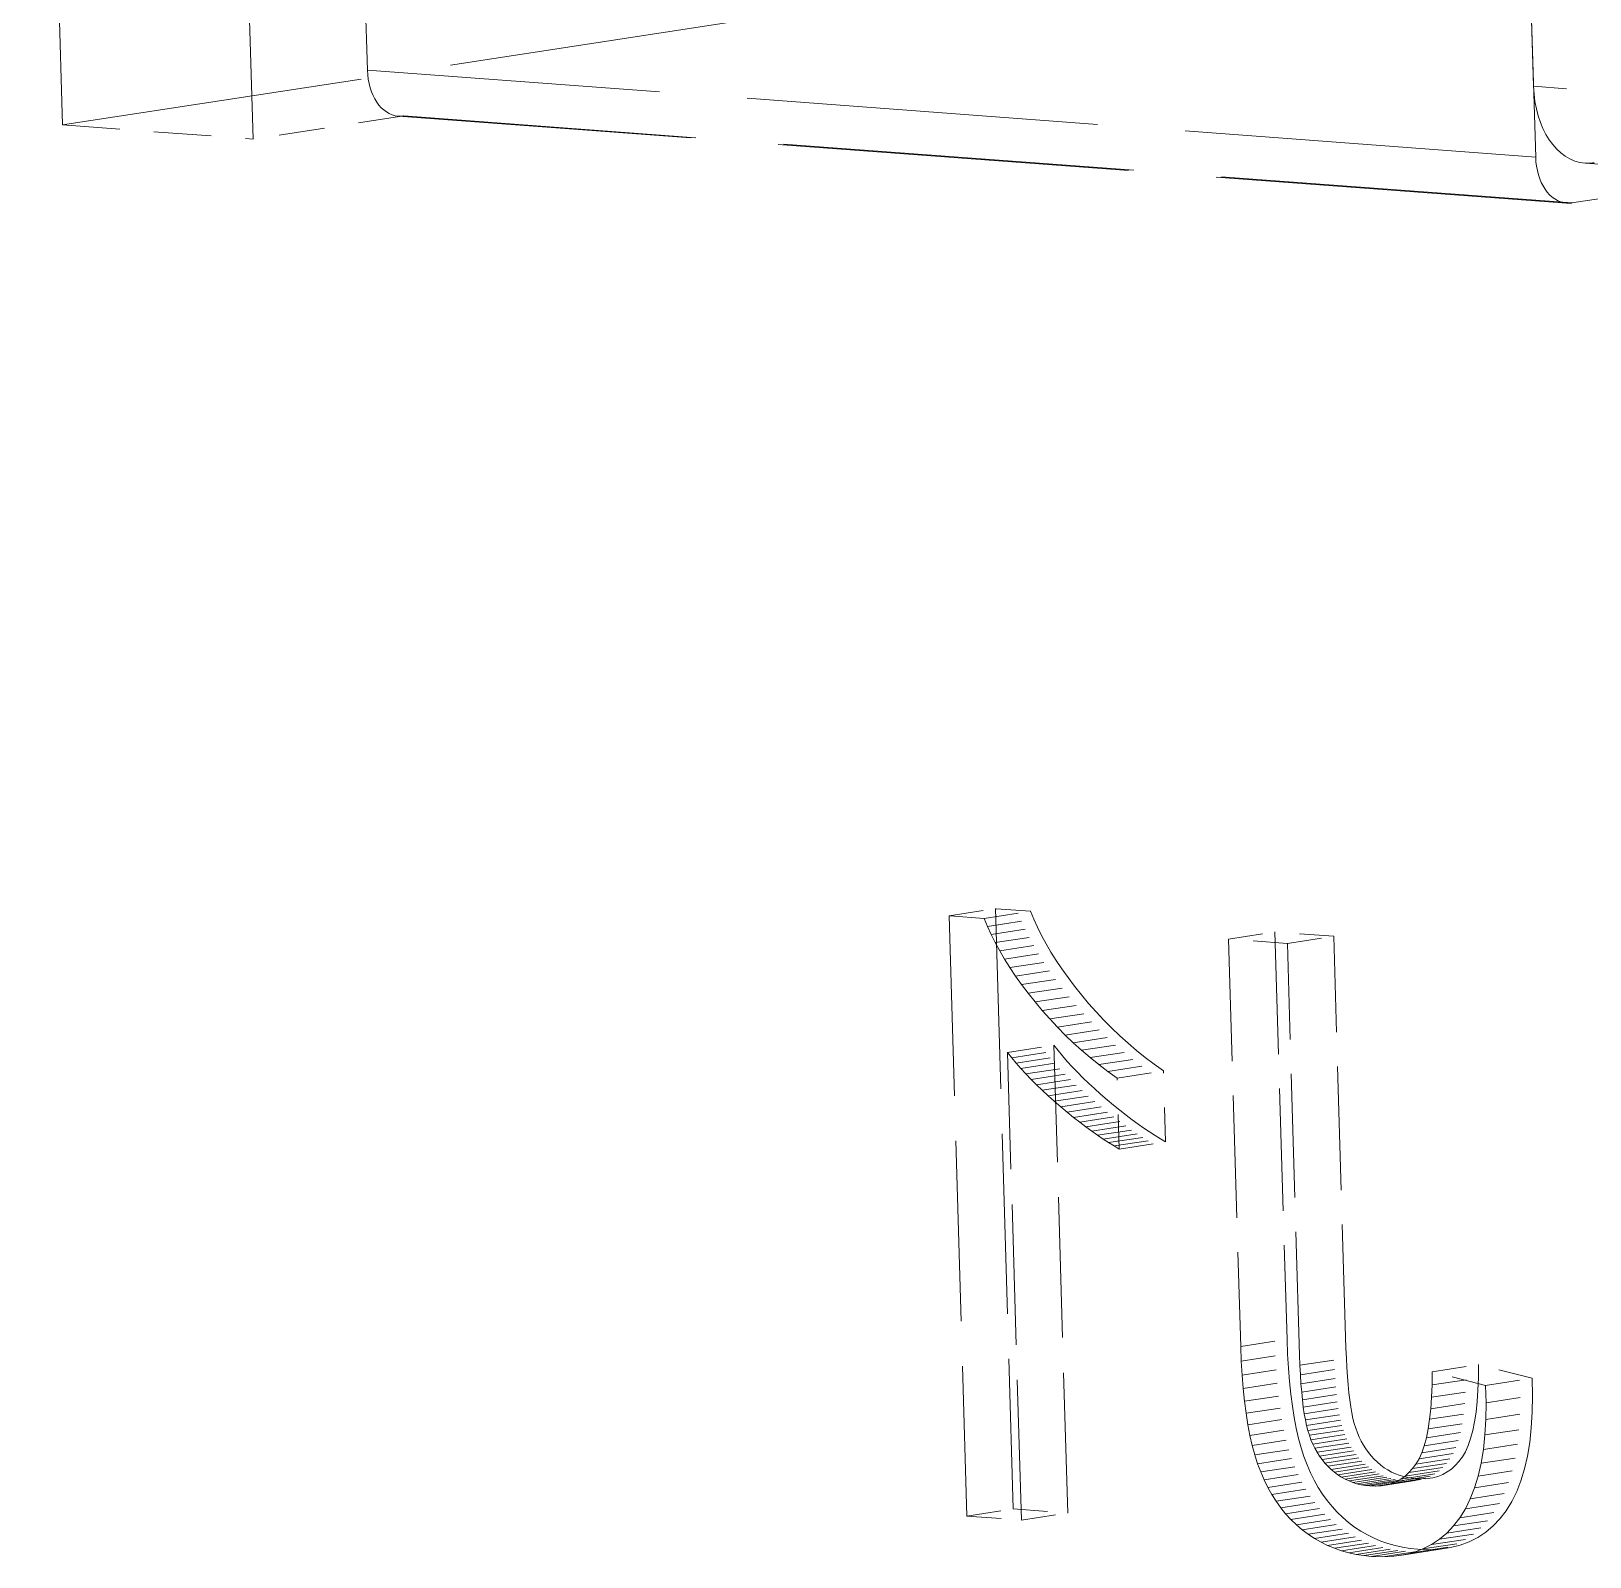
# Model space of a CAD drawing. Extents: x 23 to 417, y 3 to 294.
# Drawn here: x 331.111 to 335.641, y 116.212 to 120.647 of the extents above; entities that cross this region are included whole.
import ezdxf

# ---------------------------------------------------------------- set-up
doc = ezdxf.new("R2010")
doc.units = 0
doc.linetypes.add('DASHED', pattern=[15, 12, -3])
doc.layers.get('0').update_dxf_attribs({"lineweight": 13})

# ---------------------------------------------------------------- blocks, each defined once
blk = doc.blocks.new('BLOCK3535')
at = {"color": 7, "linetype": 'DASHED', "lineweight": 13, "ltscale": 0.442126}
blk.add_line((-34.0858, -6.4211), (-33.5625, -24.0984), dxfattribs=at)
at = {"color": 7, "linetype": 'DASHED', "lineweight": 13, "ltscale": 0.422255}
blk.add_line((-34.0745, -6.8045), (-33.5746, -23.6873), dxfattribs=at)
at = {"color": 7, "linetype": 'DASHED', "lineweight": 13, "ltscale": 0.153949}
for p, q in [((-42.1263, -23.9117), (-42.3085, -17.7564)), ((-41.019, -23.9942), (-41.2012, -17.8389))]:
    blk.add_line(p, q, dxfattribs=at)
at = {"color": 7, "linetype": 'DASHED', "lineweight": 13, "ltscale": 0.146498}
blk.add_line((-40.3539, -23.5927), (-40.5273, -17.7353), dxfattribs=at)
at = {"color": 7, "linetype": 'DASHED', "lineweight": 13, "ltscale": 0.175577}
blk.add_line((-35.1846, -22.8453), (-42.1263, -23.9117), dxfattribs=at)
at = {"color": 7, "linetype": 'DASHED', "lineweight": 13, "ltscale": 0.153417}
blk.add_line((-33.3514, -24.3653), (-27.2859, -23.4335), dxfattribs=at)
at = {"color": 7, "linetype": 'DASHED', "lineweight": 13, "ltscale": 0.170255}
for p, q in [((-33.5625, -24.0984), (-40.3539, -23.5927)), ((-33.3825, -24.3665), (-40.1739, -23.8608)), ((-33.3514, -24.3653), (-40.1429, -23.8596))]:
    blk.add_line(p, q, dxfattribs=at)
at = {"color": 7, "linetype": 'DASHED', "lineweight": 13, "ltscale": 0.037012}
for p, q in [((-32.0982, -23.7973), (-33.5746, -23.6873)), ((-31.7984, -24.2441), (-33.2748, -24.1342))]:
    blk.add_line(p, q, dxfattribs=at)
at = {"color": 7, "linetype": 'DASHED', "lineweight": 13, "ltscale": 0.027759}
blk.add_line((-42.1263, -23.9117), (-41.019, -23.9942), dxfattribs=at)
at = {"color": 7, "linetype": 'DASHED', "lineweight": 13, "ltscale": 0.02216}
blk.add_line((-40.1429, -23.8596), (-41.019, -23.9942), dxfattribs=at)
at = {"color": 7, "linetype": 'DASHED', "lineweight": 13, "ltscale": 0.006819}
for p, q in [((-36.9729, -28.5093), (-36.7033, -28.4678)), ((-36.7685, -28.5245), (-36.4989, -28.4831)), ((-36.7494, -28.571), (-36.4798, -28.5296)), ((-36.728, -28.618), (-36.4584, -28.5765)), ((-36.7043, -28.6654), (-36.4347, -28.624)), ((-35.3476, -28.6445), (-35.078, -28.6031)), ((-35.0056, -28.6699), (-34.7361, -28.6285)), ((-36.6782, -28.7133), (-36.4086, -28.6719)), ((-36.6498, -28.7616), (-36.3802, -28.7202)), ((-36.619, -28.8104), (-36.3494, -28.769)), ((-36.586, -28.8597), (-36.3164, -28.8183)), ((-36.5506, -28.9094), (-36.281, -28.868)), ((-36.5128, -28.9596), (-36.2432, -28.9182)), ((-36.4727, -29.0102), (-36.2031, -28.9688)), ((-36.4308, -29.0604), (-36.1613, -29.019)), ((-36.3876, -29.1093), (-36.118, -29.0679)), ((-36.3431, -29.1568), (-36.0736, -29.1154)), ((-36.2974, -29.203), (-36.0278, -29.1616)), ((-36.6329, -29.3035), (-36.3633, -29.262)), ((-36.2503, -29.248), (-35.9807, -29.2065)), ((-36.2019, -29.2915), (-35.9323, -29.2501)), ((-36.6084, -29.3346), (-36.3388, -29.2932)), ((-36.5824, -29.3659), (-36.3129, -29.3245)), ((-36.5551, -29.3972), (-36.2855, -29.3558)), ((-36.1522, -29.3338), (-35.8826, -29.2924)), ((-36.1012, -29.3748), (-35.8317, -29.3333)), ((-36.5263, -29.4287), (-36.2567, -29.3873)), ((-36.4961, -29.4603), (-36.2265, -29.4189)), ((-36.0489, -29.4144), (-35.7794, -29.3729)), ((-35.9954, -29.4527), (-35.7258, -29.4112)), ((-36.4645, -29.492), (-36.1949, -29.4506)), ((-36.4314, -29.5238), (-36.1618, -29.4824)), ((-36.3969, -29.5557), (-36.1274, -29.5143)), ((-36.361, -29.5877), (-36.0914, -29.5463)), ((-36.3237, -29.6198), (-36.0541, -29.5784)), ((-36.286, -29.6512), (-36.0164, -29.6098)), ((-36.2492, -29.6811), (-35.9796, -29.6397)), ((-36.2131, -29.7095), (-35.9435, -29.6681)), ((-36.1779, -29.7363), (-35.9083, -29.6949)), ((-36.1434, -29.7616), (-35.8738, -29.7202)), ((-36.1098, -29.7854), (-35.8402, -29.744)), ((-36.0769, -29.8076), (-35.8073, -29.7662)), ((-36.0448, -29.8283), (-35.7753, -29.7869)), ((-36.0136, -29.8475), (-35.744, -29.8061)), ((-35.9832, -29.8652), (-35.7136, -29.8238)), ((-35.2774, -31.0131), (-35.0079, -30.9717)), ((-35.2741, -31.0984), (-35.0045, -31.057)), ((-35.2693, -31.18), (-34.9998, -31.1386)), ((-34.9327, -31.1228), (-34.6631, -31.0814)), ((-34.93, -31.1778), (-34.6604, -31.1363)), ((-34.1634, -31.1599), (-33.8939, -31.1185)), ((-35.2631, -31.2577), (-34.9936, -31.2163)), ((-34.9267, -31.2295), (-34.6571, -31.1881)), ((-34.9228, -31.2781), (-34.6532, -31.2367)), ((-34.1645, -31.2368), (-33.8949, -31.1954)), ((-33.8533, -31.2398), (-33.5838, -31.1984)), ((-35.2555, -31.3316), (-34.9859, -31.2901)), ((-34.9183, -31.3234), (-34.6487, -31.282)), ((-34.9132, -31.3656), (-34.6436, -31.3242)), ((-34.1722, -31.3752), (-33.9026, -31.3338)), ((-34.1674, -31.3086), (-33.8978, -31.2672)), ((-33.8508, -31.3411), (-33.5812, -31.2996)), ((-35.2463, -31.4016), (-34.9768, -31.3602)), ((-35.2358, -31.4679), (-34.9662, -31.4265)), ((-34.9074, -31.4046), (-34.6379, -31.3632)), ((-34.9011, -31.4404), (-34.6315, -31.399)), ((-34.8942, -31.473), (-34.6246, -31.4315)), ((-34.1789, -31.4366), (-33.9093, -31.3952)), ((-33.8522, -31.4369), (-33.5826, -31.3955)), ((-35.2238, -31.5303), (-34.9542, -31.4889)), ((-34.8866, -31.5024), (-34.617, -31.4609)), ((-34.8782, -31.5296), (-34.6086, -31.4882)), ((-34.8686, -31.5558), (-34.5991, -31.5144)), ((-34.1979, -31.544), (-33.9283, -31.5026)), ((-34.1874, -31.4929), (-33.9179, -31.4515)), ((-33.8575, -31.5274), (-33.5879, -31.486)), ((-35.2103, -31.5889), (-34.9407, -31.5475)), ((-35.1954, -31.6437), (-34.9258, -31.6023)), ((-34.858, -31.581), (-34.5884, -31.5396)), ((-34.8461, -31.6051), (-34.5766, -31.5637)), ((-34.8332, -31.6282), (-34.5636, -31.5867)), ((-34.8191, -31.6502), (-34.5496, -31.6088)), ((-34.2244, -31.6308), (-33.9548, -31.5894)), ((-34.2102, -31.59), (-33.9406, -31.5486)), ((-33.8666, -31.6124), (-33.5971, -31.571)), ((-35.179, -31.6947), (-34.9094, -31.6533)), ((-35.161, -31.7427), (-34.8914, -31.7013)), ((-34.8039, -31.6711), (-34.5344, -31.6297)), ((-34.7876, -31.691), (-34.518, -31.6496)), ((-34.7701, -31.7099), (-34.5006, -31.6685)), ((-34.7516, -31.7277), (-34.482, -31.6863)), ((-34.7321, -31.7442), (-34.4625, -31.7028)), ((-34.2993, -31.7468), (-34.0297, -31.7053)), ((-34.278, -31.7234), (-34.0084, -31.682)), ((-34.2583, -31.697), (-33.9888, -31.6556)), ((-34.2404, -31.6665), (-33.9708, -31.6251)), ((-33.8797, -31.6921), (-33.6102, -31.6506)), ((-35.1413, -31.7885), (-34.8717, -31.7471)), ((-35.1197, -31.8322), (-34.8501, -31.7908)), ((-34.712, -31.7592), (-34.4424, -31.7178)), ((-34.6911, -31.7726), (-34.4216, -31.7312)), ((-34.6697, -31.7845), (-34.4001, -31.7431)), ((-34.6476, -31.7949), (-34.378, -31.7535)), ((-34.6248, -31.8037), (-34.3552, -31.7623)), ((-34.6014, -31.811), (-34.3318, -31.7696)), ((-34.5773, -31.8168), (-34.3077, -31.7753)), ((-34.5525, -31.821), (-34.283, -31.7796)), ((-34.5272, -31.8236), (-34.2576, -31.7822)), ((-34.4931, -31.8247), (-34.2235, -31.7833)), ((-34.4606, -31.8227), (-34.191, -31.7813)), ((-34.4297, -31.8177), (-34.1601, -31.7763)), ((-34.4004, -31.8096), (-34.1308, -31.7682)), ((-34.3727, -31.7985), (-34.1031, -31.7571)), ((-34.3466, -31.7843), (-34.0771, -31.7429)), ((-34.3221, -31.767), (-34.0526, -31.7256)), ((-33.9176, -31.8352), (-33.6481, -31.7938)), ((-33.8967, -31.7663), (-33.6272, -31.7249)), ((-35.0964, -31.8738), (-34.8269, -31.8324)), ((-35.0714, -31.9132), (-34.8018, -31.8718)), ((-33.9424, -31.8986), (-33.6729, -31.8572)), ((-36.8696, -31.9994), (-36.6, -31.9579)), ((-36.5524, -32.023), (-36.2828, -31.9816)), ((-35.0446, -31.9505), (-34.775, -31.9091)), ((-35.016, -31.9857), (-34.7464, -31.9443)), ((-34.9857, -32.0187), (-34.7161, -31.9773)), ((-34.0038, -32.0093), (-33.7342, -31.9679)), ((-33.9712, -31.9567), (-33.7016, -31.9152)), ((-34.9536, -32.0496), (-34.684, -32.0082)), ((-34.9197, -32.0783), (-34.6501, -32.0369)), ((-34.8844, -32.1048), (-34.6148, -32.0634)), ((-34.0796, -32.0982), (-33.81, -32.0568)), ((-34.04, -32.0565), (-33.7704, -32.0151)), ((-34.8479, -32.1288), (-34.5784, -32.0874)), ((-34.8104, -32.1504), (-34.5408, -32.109)), ((-34.7718, -32.1696), (-34.5022, -32.1282)), ((-34.7321, -32.1863), (-34.4625, -32.1449)), ((-34.6912, -32.2007), (-34.4216, -32.1592)), ((-34.2184, -32.1903), (-33.9489, -32.1489)), ((-34.1688, -32.1651), (-33.8992, -32.1237)), ((-34.1225, -32.1344), (-33.853, -32.093)), ((-34.6493, -32.2125), (-34.3797, -32.1711)), ((-34.6062, -32.222), (-34.3366, -32.1806)), ((-34.562, -32.2291), (-34.2925, -32.1877)), ((-34.5168, -32.2337), (-34.2472, -32.1923)), ((-34.4504, -32.236), (-34.1808, -32.1946)), ((-34.3874, -32.2328), (-34.1178, -32.1914)), ((-34.3277, -32.2242), (-34.0582, -32.1827)), ((-34.2714, -32.21), (-34.0019, -32.1685))]:
    blk.add_line(p, q, dxfattribs=at)
at = {"color": 7, "linetype": 'DASHED', "lineweight": 13, "ltscale": 0.005125}
for p, q in [((-36.7685, -28.5245), (-36.9729, -28.5093)), ((-36.4989, -28.4831), (-36.7033, -28.4678))]:
    blk.add_line(p, q, dxfattribs=at)
at = {"color": 7, "linetype": 'DASHED', "lineweight": 13, "ltscale": 0.087291}
for p, q in [((-36.9729, -28.5093), (-36.8696, -31.9994)), ((-36.7033, -28.4678), (-36.6, -31.9579))]:
    blk.add_line(p, q, dxfattribs=at)
at = {"color": 7, "linetype": 'DASHED', "lineweight": 13, "ltscale": 0.001257}
for p, q in [((-36.7494, -28.571), (-36.7685, -28.5245)), ((-36.4798, -28.5296), (-36.4989, -28.4831))]:
    blk.add_line(p, q, dxfattribs=at)
at = {"color": 7, "linetype": 'DASHED', "lineweight": 13, "ltscale": 0.001291}
for p, q in [((-36.4584, -28.5765), (-36.4798, -28.5296)), ((-36.728, -28.618), (-36.7494, -28.571))]:
    blk.add_line(p, q, dxfattribs=at)
at = {"color": 7, "linetype": 'DASHED', "lineweight": 13, "ltscale": 0.001326}
for p, q in [((-36.7043, -28.6654), (-36.728, -28.618)), ((-36.4347, -28.624), (-36.4584, -28.5765))]:
    blk.add_line(p, q, dxfattribs=at)
at = {"color": 7, "linetype": 'DASHED', "lineweight": 13, "ltscale": 0.001363}
for p, q in [((-36.4086, -28.6719), (-36.4347, -28.624)), ((-36.6782, -28.7133), (-36.7043, -28.6654))]:
    blk.add_line(p, q, dxfattribs=at)
at = {"color": 7, "linetype": 'DASHED', "lineweight": 13, "ltscale": 0.008571}
for p, q in [((-34.7361, -28.6285), (-35.078, -28.6031)), ((-35.0056, -28.6699), (-35.3476, -28.6445))]:
    blk.add_line(p, q, dxfattribs=at)
at = {"color": 7, "linetype": 'DASHED', "lineweight": 13, "ltscale": 0.059241}
for p, q in [((-35.078, -28.6031), (-35.0079, -30.9717)), ((-35.3476, -28.6445), (-35.2774, -31.0131))]:
    blk.add_line(p, q, dxfattribs=at)
at = {"color": 7, "linetype": 'DASHED', "lineweight": 13, "ltscale": 0.059894}
for p, q in [((-34.6652, -31.0232), (-34.7361, -28.6285)), ((-34.9348, -31.0646), (-35.0056, -28.6699))]:
    blk.add_line(p, q, dxfattribs=at)
at = {"color": 7, "linetype": 'DASHED', "lineweight": 13, "ltscale": 0.001402}
for p, q in [((-36.6498, -28.7616), (-36.6782, -28.7133)), ((-36.3802, -28.7202), (-36.4086, -28.6719))]:
    blk.add_line(p, q, dxfattribs=at)
at = {"color": 7, "linetype": 'DASHED', "lineweight": 13, "ltscale": 0.001442}
for p, q in [((-36.3494, -28.769), (-36.3802, -28.7202)), ((-36.619, -28.8104), (-36.6498, -28.7616))]:
    blk.add_line(p, q, dxfattribs=at)
at = {"color": 7, "linetype": 'DASHED', "lineweight": 13, "ltscale": 0.001483}
for p, q in [((-36.586, -28.8597), (-36.619, -28.8104)), ((-36.3164, -28.8183), (-36.3494, -28.769))]:
    blk.add_line(p, q, dxfattribs=at)
at = {"color": 7, "linetype": 'DASHED', "lineweight": 13, "ltscale": 0.001526}
for p, q in [((-36.5506, -28.9094), (-36.586, -28.8597)), ((-36.281, -28.868), (-36.3164, -28.8183))]:
    blk.add_line(p, q, dxfattribs=at)
at = {"color": 7, "linetype": 'DASHED', "lineweight": 13, "ltscale": 0.001569}
for p, q in [((-36.2432, -28.9182), (-36.281, -28.868)), ((-36.5128, -28.9596), (-36.5506, -28.9094))]:
    blk.add_line(p, q, dxfattribs=at)
at = {"color": 7, "linetype": 'DASHED', "lineweight": 13, "ltscale": 0.001615}
for p, q in [((-36.4727, -29.0102), (-36.5128, -28.9596)), ((-36.2031, -28.9688), (-36.2432, -28.9182))]:
    blk.add_line(p, q, dxfattribs=at)
at = {"color": 7, "linetype": 'DASHED', "lineweight": 13, "ltscale": 0.001634}
for p, q in [((-36.1613, -29.019), (-36.2031, -28.9688)), ((-36.4308, -29.0604), (-36.4727, -29.0102)), ((-36.1012, -29.3748), (-36.1522, -29.3338)), ((-35.8317, -29.3333), (-35.8826, -29.2924))]:
    blk.add_line(p, q, dxfattribs=at)
at = {"color": 7, "linetype": 'DASHED', "lineweight": 13, "ltscale": 0.001631}
for p, q in [((-36.3876, -29.1093), (-36.4308, -29.0604)), ((-36.118, -29.0679), (-36.1613, -29.019)), ((-35.8826, -29.2924), (-35.9323, -29.2501)), ((-36.1522, -29.3338), (-36.2019, -29.2915))]:
    blk.add_line(p, q, dxfattribs=at)
at = {"color": 7, "linetype": 'DASHED', "lineweight": 13, "ltscale": 0.001628}
for p, q in [((-36.0736, -29.1154), (-36.118, -29.0679)), ((-36.3431, -29.1568), (-36.3876, -29.1093)), ((-36.2019, -29.2915), (-36.2503, -29.248)), ((-35.9323, -29.2501), (-35.9807, -29.2065))]:
    blk.add_line(p, q, dxfattribs=at)
at = {"color": 7, "linetype": 'DASHED', "lineweight": 13, "ltscale": 0.001627}
for p, q in [((-36.2974, -29.203), (-36.3431, -29.1568)), ((-36.0278, -29.1616), (-36.0736, -29.1154)), ((-35.9807, -29.2065), (-36.0278, -29.1616)), ((-36.2503, -29.248), (-36.2974, -29.203))]:
    blk.add_line(p, q, dxfattribs=at)
at = {"color": 7, "linetype": 'DASHED', "lineweight": 13, "ltscale": 0.068018}
for p, q in [((-36.2828, -31.9816), (-36.3633, -29.262)), ((-36.5524, -32.023), (-36.6329, -29.3035))]:
    blk.add_line(p, q, dxfattribs=at)
at = {"color": 7, "linetype": 'DASHED', "lineweight": 13, "ltscale": 0.000990946}
for p, q in [((-36.3633, -29.262), (-36.3388, -29.2932)), ((-36.6329, -29.3035), (-36.6084, -29.3346))]:
    blk.add_line(p, q, dxfattribs=at)
at = {"color": 7, "linetype": 'DASHED', "lineweight": 13, "ltscale": 0.001015}
for p, q in [((-36.6084, -29.3346), (-36.5824, -29.3659)), ((-36.3388, -29.2932), (-36.3129, -29.3245))]:
    blk.add_line(p, q, dxfattribs=at)
at = {"color": 7, "linetype": 'DASHED', "lineweight": 13, "ltscale": 0.00104}
for p, q in [((-36.3129, -29.3245), (-36.2855, -29.3558)), ((-36.5824, -29.3659), (-36.5551, -29.3972))]:
    blk.add_line(p, q, dxfattribs=at)
at = {"color": 7, "linetype": 'DASHED', "lineweight": 13, "ltscale": 0.001067}
for p, q in [((-36.2855, -29.3558), (-36.2567, -29.3873)), ((-36.5551, -29.3972), (-36.5263, -29.4287))]:
    blk.add_line(p, q, dxfattribs=at)
at = {"color": 7, "linetype": 'DASHED', "lineweight": 13, "ltscale": 0.00164}
for p, q in [((-35.7794, -29.3729), (-35.8317, -29.3333)), ((-36.0489, -29.4144), (-36.1012, -29.3748))]:
    blk.add_line(p, q, dxfattribs=at)
at = {"color": 7, "linetype": 'DASHED', "lineweight": 13, "ltscale": 0.001092}
for p, q in [((-36.5263, -29.4287), (-36.4961, -29.4603)), ((-36.2567, -29.3873), (-36.2265, -29.4189))]:
    blk.add_line(p, q, dxfattribs=at)
at = {"color": 7, "linetype": 'DASHED', "lineweight": 13, "ltscale": 0.00112}
for p, q in [((-36.2265, -29.4189), (-36.1949, -29.4506)), ((-36.4961, -29.4603), (-36.4645, -29.492))]:
    blk.add_line(p, q, dxfattribs=at)
at = {"color": 7, "linetype": 'DASHED', "lineweight": 13, "ltscale": 0.001646}
for p, q in [((-35.9954, -29.4527), (-36.0489, -29.4144)), ((-35.7258, -29.4112), (-35.7794, -29.3729))]:
    blk.add_line(p, q, dxfattribs=at)
at = {"color": 7, "linetype": 'DASHED', "lineweight": 13, "ltscale": 0.010318}
for p, q in [((-35.7136, -29.8238), (-35.7258, -29.4112)), ((-35.9832, -29.8652), (-35.9954, -29.4527))]:
    blk.add_line(p, q, dxfattribs=at)
at = {"color": 7, "linetype": 'DASHED', "lineweight": 13, "ltscale": 0.001147}
for p, q in [((-36.4645, -29.492), (-36.4314, -29.5238)), ((-36.1949, -29.4506), (-36.1618, -29.4824)), ((-36.2492, -29.6811), (-36.2131, -29.7095)), ((-35.9796, -29.6397), (-35.9435, -29.6681))]:
    blk.add_line(p, q, dxfattribs=at)
at = {"color": 7, "linetype": 'DASHED', "lineweight": 13, "ltscale": 0.001174}
for p, q in [((-36.4314, -29.5238), (-36.3969, -29.5557)), ((-36.1618, -29.4824), (-36.1274, -29.5143))]:
    blk.add_line(p, q, dxfattribs=at)
at = {"color": 7, "linetype": 'DASHED', "lineweight": 13, "ltscale": 0.001203}
for p, q in [((-36.1274, -29.5143), (-36.0914, -29.5463)), ((-36.3969, -29.5557), (-36.361, -29.5877))]:
    blk.add_line(p, q, dxfattribs=at)
at = {"color": 7, "linetype": 'DASHED', "lineweight": 13, "ltscale": 0.001231}
for p, q in [((-36.361, -29.5877), (-36.3237, -29.6198)), ((-36.0914, -29.5463), (-36.0541, -29.5784))]:
    blk.add_line(p, q, dxfattribs=at)
at = {"color": 7, "linetype": 'DASHED', "lineweight": 13, "ltscale": 0.001226}
for p, q in [((-36.3237, -29.6198), (-36.286, -29.6512)), ((-36.0541, -29.5784), (-36.0164, -29.6098))]:
    blk.add_line(p, q, dxfattribs=at)
at = {"color": 7, "linetype": 'DASHED', "lineweight": 13, "ltscale": 0.001186}
for p, q in [((-36.0164, -29.6098), (-35.9796, -29.6397)), ((-36.286, -29.6512), (-36.2492, -29.6811))]:
    blk.add_line(p, q, dxfattribs=at)
at = {"color": 7, "linetype": 'DASHED', "lineweight": 13, "ltscale": 0.001107}
for p, q in [((-36.2131, -29.7095), (-36.1779, -29.7363)), ((-35.9435, -29.6681), (-35.9083, -29.6949))]:
    blk.add_line(p, q, dxfattribs=at)
at = {"color": 7, "linetype": 'DASHED', "lineweight": 13, "ltscale": 0.001069}
for p, q in [((-35.9083, -29.6949), (-35.8738, -29.7202)), ((-36.1779, -29.7363), (-36.1434, -29.7616))]:
    blk.add_line(p, q, dxfattribs=at)
at = {"color": 7, "linetype": 'DASHED', "lineweight": 13, "ltscale": 0.00103}
for p, q in [((-36.1434, -29.7616), (-36.1098, -29.7854)), ((-35.8738, -29.7202), (-35.8402, -29.744))]:
    blk.add_line(p, q, dxfattribs=at)
at = {"color": 7, "linetype": 'DASHED', "lineweight": 13, "ltscale": 0.000992397}
for p, q in [((-36.1098, -29.7854), (-36.0769, -29.8076)), ((-35.8402, -29.744), (-35.8073, -29.7662))]:
    blk.add_line(p, q, dxfattribs=at)
at = {"color": 7, "linetype": 'DASHED', "lineweight": 13, "ltscale": 0.000953749}
for p, q in [((-36.0769, -29.8076), (-36.0448, -29.8283)), ((-35.8073, -29.7662), (-35.7753, -29.7869))]:
    blk.add_line(p, q, dxfattribs=at)
at = {"color": 7, "linetype": 'DASHED', "lineweight": 13, "ltscale": 0.000916965}
for p, q in [((-35.7753, -29.7869), (-35.744, -29.8061)), ((-36.0448, -29.8283), (-36.0136, -29.8475))]:
    blk.add_line(p, q, dxfattribs=at)
at = {"color": 7, "linetype": 'DASHED', "lineweight": 13, "ltscale": 0.00088001}
for p, q in [((-35.744, -29.8061), (-35.7136, -29.8238)), ((-36.0136, -29.8475), (-35.9832, -29.8652))]:
    blk.add_line(p, q, dxfattribs=at)
at = {"color": 7, "linetype": 'DASHED', "lineweight": 13, "ltscale": 0.002135}
for p, q in [((-35.0079, -30.9717), (-35.0045, -31.057)), ((-35.2774, -31.0131), (-35.2741, -31.0984))]:
    blk.add_line(p, q, dxfattribs=at)
at = {"color": 7, "linetype": 'DASHED', "lineweight": 13, "ltscale": 0.002042}
for p, q in [((-35.0045, -31.057), (-34.9998, -31.1386)), ((-35.2741, -31.0984), (-35.2693, -31.18))]:
    blk.add_line(p, q, dxfattribs=at)
at = {"color": 7, "linetype": 'DASHED', "lineweight": 13, "ltscale": 0.001455}
for p, q in [((-34.9327, -31.1228), (-34.9348, -31.0646)), ((-34.6631, -31.0814), (-34.6652, -31.0232))]:
    blk.add_line(p, q, dxfattribs=at)
at = {"color": 7, "linetype": 'DASHED', "lineweight": 13, "ltscale": 0.001949}
for p, q in [((-34.9998, -31.1386), (-34.9936, -31.2163)), ((-35.2693, -31.18), (-35.2631, -31.2577))]:
    blk.add_line(p, q, dxfattribs=at)
at = {"color": 7, "linetype": 'DASHED', "lineweight": 13, "ltscale": 0.001376}
for p, q in [((-34.93, -31.1778), (-34.9327, -31.1228)), ((-34.6604, -31.1363), (-34.6631, -31.0814))]:
    blk.add_line(p, q, dxfattribs=at)
at = {"color": 7, "linetype": 'DASHED', "lineweight": 13, "ltscale": 0.001297}
for p, q in [((-34.6571, -31.1881), (-34.6604, -31.1363)), ((-34.9267, -31.2295), (-34.93, -31.1778))]:
    blk.add_line(p, q, dxfattribs=at)
at = {"color": 7, "linetype": 'DASHED', "lineweight": 13, "ltscale": 0.001923}
for p, q in [((-34.1634, -31.1599), (-34.1645, -31.2368)), ((-33.8939, -31.1185), (-33.8949, -31.1954))]:
    blk.add_line(p, q, dxfattribs=at)
at = {"color": 7, "linetype": 'DASHED', "lineweight": 13, "ltscale": 0.008005}
for p, q in [((-33.8533, -31.2398), (-34.1634, -31.1599)), ((-33.5838, -31.1984), (-33.8939, -31.1185))]:
    blk.add_line(p, q, dxfattribs=at)
at = {"color": 7, "linetype": 'DASHED', "lineweight": 13, "ltscale": 0.001857}
for p, q in [((-35.2631, -31.2577), (-35.2555, -31.3316)), ((-34.9936, -31.2163), (-34.9859, -31.2901))]:
    blk.add_line(p, q, dxfattribs=at)
at = {"color": 7, "linetype": 'DASHED', "lineweight": 13, "ltscale": 0.001218}
for p, q in [((-34.9228, -31.2781), (-34.9267, -31.2295)), ((-34.6532, -31.2367), (-34.6571, -31.1881)), ((-35.1413, -31.7885), (-35.1197, -31.8322)), ((-34.8717, -31.7471), (-34.8501, -31.7908))]:
    blk.add_line(p, q, dxfattribs=at)
at = {"color": 7, "linetype": 'DASHED', "lineweight": 13, "ltscale": 0.00114}
for p, q in [((-34.6487, -31.282), (-34.6532, -31.2367)), ((-34.9183, -31.3234), (-34.9228, -31.2781))]:
    blk.add_line(p, q, dxfattribs=at)
at = {"color": 7, "linetype": 'DASHED', "lineweight": 13, "ltscale": 0.001795}
for p, q in [((-34.1645, -31.2368), (-34.1674, -31.3086)), ((-33.8949, -31.1954), (-33.8978, -31.2672))]:
    blk.add_line(p, q, dxfattribs=at)
at = {"color": 7, "linetype": 'DASHED', "lineweight": 13, "ltscale": 0.002532}
for p, q in [((-33.8508, -31.3411), (-33.8533, -31.2398)), ((-33.5812, -31.2996), (-33.5838, -31.1984))]:
    blk.add_line(p, q, dxfattribs=at)
at = {"color": 7, "linetype": 'DASHED', "lineweight": 13, "ltscale": 0.001766}
for p, q in [((-35.2555, -31.3316), (-35.2463, -31.4016)), ((-34.9859, -31.2901), (-34.9768, -31.3602))]:
    blk.add_line(p, q, dxfattribs=at)
at = {"color": 7, "linetype": 'DASHED', "lineweight": 13, "ltscale": 0.001062}
for p, q in [((-34.9132, -31.3656), (-34.9183, -31.3234)), ((-34.6436, -31.3242), (-34.6487, -31.282))]:
    blk.add_line(p, q, dxfattribs=at)
at = {"color": 7, "linetype": 'DASHED', "lineweight": 13, "ltscale": 0.000984982}
for p, q in [((-34.6379, -31.3632), (-34.6436, -31.3242)), ((-34.9074, -31.4046), (-34.9132, -31.3656))]:
    blk.add_line(p, q, dxfattribs=at)
at = {"color": 7, "linetype": 'DASHED', "lineweight": 13, "ltscale": 0.001669}
for p, q in [((-34.1674, -31.3086), (-34.1722, -31.3752)), ((-33.8978, -31.2672), (-33.9026, -31.3338))]:
    blk.add_line(p, q, dxfattribs=at)
at = {"color": 7, "linetype": 'DASHED', "lineweight": 13, "ltscale": 0.001545}
for p, q in [((-33.9026, -31.3338), (-33.9093, -31.3952)), ((-34.1722, -31.3752), (-34.1789, -31.4366))]:
    blk.add_line(p, q, dxfattribs=at)
at = {"color": 7, "linetype": 'DASHED', "lineweight": 13, "ltscale": 0.002396}
for p, q in [((-33.8522, -31.4369), (-33.8508, -31.3411)), ((-33.5826, -31.3955), (-33.5812, -31.2996))]:
    blk.add_line(p, q, dxfattribs=at)
at = {"color": 7, "linetype": 'DASHED', "lineweight": 13, "ltscale": 0.001677}
for p, q in [((-35.2463, -31.4016), (-35.2358, -31.4679)), ((-34.9768, -31.3602), (-34.9662, -31.4265))]:
    blk.add_line(p, q, dxfattribs=at)
at = {"color": 7, "linetype": 'DASHED', "lineweight": 13, "ltscale": 0.001589}
for p, q in [((-34.9662, -31.4265), (-34.9542, -31.4889)), ((-35.2358, -31.4679), (-35.2238, -31.5303))]:
    blk.add_line(p, q, dxfattribs=at)
at = {"color": 7, "linetype": 'DASHED', "lineweight": 13, "ltscale": 0.000908379}
for p, q in [((-34.9011, -31.4404), (-34.9074, -31.4046)), ((-34.6315, -31.399), (-34.6379, -31.3632))]:
    blk.add_line(p, q, dxfattribs=at)
at = {"color": 7, "linetype": 'DASHED', "lineweight": 13, "ltscale": 0.00083297}
for p, q in [((-34.8942, -31.473), (-34.9011, -31.4404)), ((-34.6246, -31.4315), (-34.6315, -31.399))]:
    blk.add_line(p, q, dxfattribs=at)
at = {"color": 7, "linetype": 'DASHED', "lineweight": 13, "ltscale": 0.000758722}
for p, q in [((-34.617, -31.4609), (-34.6246, -31.4315)), ((-34.8866, -31.5024), (-34.8942, -31.473))]:
    blk.add_line(p, q, dxfattribs=at)
at = {"color": 7, "linetype": 'DASHED', "lineweight": 13, "ltscale": 0.001423}
for p, q in [((-34.1789, -31.4366), (-34.1874, -31.4929)), ((-33.9093, -31.3952), (-33.9179, -31.4515))]:
    blk.add_line(p, q, dxfattribs=at)
at = {"color": 7, "linetype": 'DASHED', "lineweight": 13, "ltscale": 0.002265}
for p, q in [((-33.8575, -31.5274), (-33.8522, -31.4369)), ((-33.5879, -31.486), (-33.5826, -31.3955))]:
    blk.add_line(p, q, dxfattribs=at)
at = {"color": 7, "linetype": 'DASHED', "lineweight": 13, "ltscale": 0.001503}
for p, q in [((-35.2238, -31.5303), (-35.2103, -31.5889)), ((-34.9542, -31.4889), (-34.9407, -31.5475))]:
    blk.add_line(p, q, dxfattribs=at)
at = {"color": 7, "linetype": 'DASHED', "lineweight": 13, "ltscale": 0.000713185}
for p, q in [((-34.8782, -31.5296), (-34.8866, -31.5024)), ((-34.6086, -31.4882), (-34.617, -31.4609))]:
    blk.add_line(p, q, dxfattribs=at)
at = {"color": 7, "linetype": 'DASHED', "lineweight": 13, "ltscale": 0.000697536}
for p, q in [((-34.8686, -31.5558), (-34.8782, -31.5296)), ((-34.5991, -31.5144), (-34.6086, -31.4882))]:
    blk.add_line(p, q, dxfattribs=at)
at = {"color": 7, "linetype": 'DASHED', "lineweight": 13, "ltscale": 0.000683535}
for p, q in [((-34.5884, -31.5396), (-34.5991, -31.5144)), ((-34.858, -31.581), (-34.8686, -31.5558))]:
    blk.add_line(p, q, dxfattribs=at)
at = {"color": 7, "linetype": 'DASHED', "lineweight": 13, "ltscale": 0.001304}
for p, q in [((-34.1874, -31.4929), (-34.1979, -31.544)), ((-33.9179, -31.4515), (-33.9283, -31.5026))]:
    blk.add_line(p, q, dxfattribs=at)
at = {"color": 7, "linetype": 'DASHED', "lineweight": 13, "ltscale": 0.00119}
for p, q in [((-33.9283, -31.5026), (-33.9406, -31.5486)), ((-34.1979, -31.544), (-34.2102, -31.59))]:
    blk.add_line(p, q, dxfattribs=at)
at = {"color": 7, "linetype": 'DASHED', "lineweight": 13, "ltscale": 0.002139}
for p, q in [((-33.8666, -31.6124), (-33.8575, -31.5274)), ((-33.5971, -31.571), (-33.5879, -31.486))]:
    blk.add_line(p, q, dxfattribs=at)
at = {"color": 7, "linetype": 'DASHED', "lineweight": 13, "ltscale": 0.00142}
for p, q in [((-35.2103, -31.5889), (-35.1954, -31.6437)), ((-34.9407, -31.5475), (-34.9258, -31.6023))]:
    blk.add_line(p, q, dxfattribs=at)
at = {"color": 7, "linetype": 'DASHED', "lineweight": 13, "ltscale": 0.001339}
for p, q in [((-34.9258, -31.6023), (-34.9094, -31.6533)), ((-35.1954, -31.6437), (-35.179, -31.6947))]:
    blk.add_line(p, q, dxfattribs=at)
at = {"color": 7, "linetype": 'DASHED', "lineweight": 13, "ltscale": 0.000671127}
for p, q in [((-34.8461, -31.6051), (-34.858, -31.581)), ((-34.5766, -31.5637), (-34.5884, -31.5396))]:
    blk.add_line(p, q, dxfattribs=at)
at = {"color": 7, "linetype": 'DASHED', "lineweight": 13, "ltscale": 0.000660849}
for p, q in [((-34.8332, -31.6282), (-34.8461, -31.6051)), ((-34.5636, -31.5867), (-34.5766, -31.5637))]:
    blk.add_line(p, q, dxfattribs=at)
at = {"color": 7, "linetype": 'DASHED', "lineweight": 13, "ltscale": 0.000653294}
for p, q in [((-34.5496, -31.6088), (-34.5636, -31.5867)), ((-34.8191, -31.6502), (-34.8332, -31.6282))]:
    blk.add_line(p, q, dxfattribs=at)
at = {"color": 7, "linetype": 'DASHED', "lineweight": 13, "ltscale": 0.000647318}
for p, q in [((-34.5344, -31.6297), (-34.5496, -31.6088)), ((-34.8039, -31.6711), (-34.8191, -31.6502))]:
    blk.add_line(p, q, dxfattribs=at)
at = {"color": 7, "linetype": 'DASHED', "lineweight": 13, "ltscale": 0.001081}
for p, q in [((-34.2102, -31.59), (-34.2244, -31.6308)), ((-33.9406, -31.5486), (-33.9548, -31.5894))]:
    blk.add_line(p, q, dxfattribs=at)
at = {"color": 7, "linetype": 'DASHED', "lineweight": 13, "ltscale": 0.000977817}
for p, q in [((-33.9548, -31.5894), (-33.9708, -31.6251)), ((-34.2244, -31.6308), (-34.2404, -31.6665))]:
    blk.add_line(p, q, dxfattribs=at)
at = {"color": 7, "linetype": 'DASHED', "lineweight": 13, "ltscale": 0.002018}
for p, q in [((-33.8797, -31.6921), (-33.8666, -31.6124)), ((-33.6102, -31.6506), (-33.5971, -31.571))]:
    blk.add_line(p, q, dxfattribs=at)
at = {"color": 7, "linetype": 'DASHED', "lineweight": 13, "ltscale": 0.001281}
for p, q in [((-35.179, -31.6947), (-35.161, -31.7427)), ((-34.9094, -31.6533), (-34.8914, -31.7013))]:
    blk.add_line(p, q, dxfattribs=at)
at = {"color": 7, "linetype": 'DASHED', "lineweight": 13, "ltscale": 0.001248}
for p, q in [((-34.8914, -31.7013), (-34.8717, -31.7471)), ((-35.161, -31.7427), (-35.1413, -31.7885))]:
    blk.add_line(p, q, dxfattribs=at)
at = {"color": 7, "linetype": 'DASHED', "lineweight": 13, "ltscale": 0.000643561}
for p, q in [((-34.7876, -31.691), (-34.8039, -31.6711)), ((-34.518, -31.6496), (-34.5344, -31.6297))]:
    blk.add_line(p, q, dxfattribs=at)
at = {"color": 7, "linetype": 'DASHED', "lineweight": 13, "ltscale": 0.000642456}
for p, q in [((-34.7701, -31.7099), (-34.7876, -31.691)), ((-34.5006, -31.6685), (-34.518, -31.6496))]:
    blk.add_line(p, q, dxfattribs=at)
at = {"color": 7, "linetype": 'DASHED', "lineweight": 13, "ltscale": 0.000643282}
for p, q in [((-34.7516, -31.7277), (-34.7701, -31.7099)), ((-34.482, -31.6863), (-34.5006, -31.6685))]:
    blk.add_line(p, q, dxfattribs=at)
at = {"color": 7, "linetype": 'DASHED', "lineweight": 13, "ltscale": 0.000638446}
for p, q in [((-34.4625, -31.7028), (-34.482, -31.6863)), ((-34.7321, -31.7442), (-34.7516, -31.7277))]:
    blk.add_line(p, q, dxfattribs=at)
at = {"color": 7, "linetype": 'DASHED', "lineweight": 13, "ltscale": 0.000627246}
for p, q in [((-34.4424, -31.7178), (-34.4625, -31.7028)), ((-34.712, -31.7592), (-34.7321, -31.7442))]:
    blk.add_line(p, q, dxfattribs=at)
at = {"color": 7, "linetype": 'DASHED', "lineweight": 13, "ltscale": 0.000823139}
for p, q in [((-34.2583, -31.697), (-34.278, -31.7234)), ((-33.9888, -31.6556), (-34.0084, -31.682))]:
    blk.add_line(p, q, dxfattribs=at)
at = {"color": 7, "linetype": 'DASHED', "lineweight": 13, "ltscale": 0.000884709}
for p, q in [((-34.2404, -31.6665), (-34.2583, -31.697)), ((-33.9708, -31.6251), (-33.9888, -31.6556))]:
    blk.add_line(p, q, dxfattribs=at)
at = {"color": 7, "linetype": 'DASHED', "lineweight": 13, "ltscale": 0.000764381}
for p, q in [((-34.0297, -31.7053), (-34.0526, -31.7256)), ((-34.2993, -31.7468), (-34.3221, -31.767))]:
    blk.add_line(p, q, dxfattribs=at)
at = {"color": 7, "linetype": 'DASHED', "lineweight": 13, "ltscale": 0.000789618}
for p, q in [((-34.0084, -31.682), (-34.0297, -31.7053)), ((-34.278, -31.7234), (-34.2993, -31.7468))]:
    blk.add_line(p, q, dxfattribs=at)
at = {"color": 7, "linetype": 'DASHED', "lineweight": 13, "ltscale": 0.001904}
for p, q in [((-33.8967, -31.7663), (-33.8797, -31.6921)), ((-33.6272, -31.7249), (-33.6102, -31.6506))]:
    blk.add_line(p, q, dxfattribs=at)
at = {"color": 7, "linetype": 'DASHED', "lineweight": 13, "ltscale": 0.001191}
for p, q in [((-34.8501, -31.7908), (-34.8269, -31.8324)), ((-35.1197, -31.8322), (-35.0964, -31.8738))]:
    blk.add_line(p, q, dxfattribs=at)
at = {"color": 7, "linetype": 'DASHED', "lineweight": 13, "ltscale": 0.000619204}
for p, q in [((-34.6911, -31.7726), (-34.712, -31.7592)), ((-34.4216, -31.7312), (-34.4424, -31.7178))]:
    blk.add_line(p, q, dxfattribs=at)
at = {"color": 7, "linetype": 'DASHED', "lineweight": 13, "ltscale": 0.000612878}
for p, q in [((-34.6697, -31.7845), (-34.6911, -31.7726)), ((-34.4001, -31.7431), (-34.4216, -31.7312))]:
    blk.add_line(p, q, dxfattribs=at)
at = {"color": 7, "linetype": 'DASHED', "lineweight": 13, "ltscale": 0.000610554}
for p, q in [((-34.6476, -31.7949), (-34.6697, -31.7845)), ((-34.378, -31.7535), (-34.4001, -31.7431))]:
    blk.add_line(p, q, dxfattribs=at)
at = {"color": 7, "linetype": 'DASHED', "lineweight": 13, "ltscale": 0.000610917}
for p, q in [((-34.6248, -31.8037), (-34.6476, -31.7949)), ((-34.3552, -31.7623), (-34.378, -31.7535))]:
    blk.add_line(p, q, dxfattribs=at)
at = {"color": 7, "linetype": 'DASHED', "lineweight": 13, "ltscale": 0.000613089}
for p, q in [((-34.6014, -31.811), (-34.6248, -31.8037)), ((-34.3318, -31.7696), (-34.3552, -31.7623))]:
    blk.add_line(p, q, dxfattribs=at)
at = {"color": 7, "linetype": 'DASHED', "lineweight": 13, "ltscale": 0.000745889}
for p, q in [((-34.3727, -31.7985), (-34.4004, -31.8096)), ((-34.1031, -31.7571), (-34.1308, -31.7682))]:
    blk.add_line(p, q, dxfattribs=at)
at = {"color": 7, "linetype": 'DASHED', "lineweight": 13, "ltscale": 0.000742307}
for p, q in [((-34.3466, -31.7843), (-34.3727, -31.7985)), ((-34.0771, -31.7429), (-34.1031, -31.7571))]:
    blk.add_line(p, q, dxfattribs=at)
at = {"color": 7, "linetype": 'DASHED', "lineweight": 13, "ltscale": 0.000748692}
for p, q in [((-34.3221, -31.767), (-34.3466, -31.7843)), ((-34.0526, -31.7256), (-34.0771, -31.7429))]:
    blk.add_line(p, q, dxfattribs=at)
at = {"color": 7, "linetype": 'DASHED', "lineweight": 13, "ltscale": 0.000619121}
for p, q in [((-34.3077, -31.7753), (-34.3318, -31.7696)), ((-34.5773, -31.8168), (-34.6014, -31.811))]:
    blk.add_line(p, q, dxfattribs=at)
at = {"color": 7, "linetype": 'DASHED', "lineweight": 13, "ltscale": 0.000627958}
for p, q in [((-34.283, -31.7796), (-34.3077, -31.7753)), ((-34.5525, -31.821), (-34.5773, -31.8168))]:
    blk.add_line(p, q, dxfattribs=at)
at = {"color": 7, "linetype": 'DASHED', "lineweight": 13, "ltscale": 0.000638247}
for p, q in [((-34.2576, -31.7822), (-34.283, -31.7796)), ((-34.5272, -31.8236), (-34.5525, -31.821))]:
    blk.add_line(p, q, dxfattribs=at)
at = {"color": 7, "linetype": 'DASHED', "lineweight": 13, "ltscale": 0.00085315}
for p, q in [((-34.2235, -31.7833), (-34.2576, -31.7822)), ((-34.4931, -31.8247), (-34.5272, -31.8236))]:
    blk.add_line(p, q, dxfattribs=at)
at = {"color": 7, "linetype": 'DASHED', "lineweight": 13, "ltscale": 0.000813747}
for p, q in [((-34.191, -31.7813), (-34.2235, -31.7833)), ((-34.4606, -31.8227), (-34.4931, -31.8247))]:
    blk.add_line(p, q, dxfattribs=at)
at = {"color": 7, "linetype": 'DASHED', "lineweight": 13, "ltscale": 0.000781985}
for p, q in [((-34.1601, -31.7763), (-34.191, -31.7813)), ((-34.4297, -31.8177), (-34.4606, -31.8227))]:
    blk.add_line(p, q, dxfattribs=at)
at = {"color": 7, "linetype": 'DASHED', "lineweight": 13, "ltscale": 0.0007598}
for p, q in [((-34.1308, -31.7682), (-34.1601, -31.7763)), ((-34.4004, -31.8096), (-34.4297, -31.8177))]:
    blk.add_line(p, q, dxfattribs=at)
at = {"color": 7, "linetype": 'DASHED', "lineweight": 13, "ltscale": 0.001799}
for p, q in [((-33.9176, -31.8352), (-33.8967, -31.7663)), ((-33.6481, -31.7938), (-33.6272, -31.7249))]:
    blk.add_line(p, q, dxfattribs=at)
at = {"color": 7, "linetype": 'DASHED', "lineweight": 13, "ltscale": 0.001703}
for p, q in [((-33.6729, -31.8572), (-33.6481, -31.7938)), ((-33.9424, -31.8986), (-33.9176, -31.8352))]:
    blk.add_line(p, q, dxfattribs=at)
at = {"color": 7, "linetype": 'DASHED', "lineweight": 13, "ltscale": 0.001168}
for p, q in [((-35.0964, -31.8738), (-35.0714, -31.9132)), ((-34.8269, -31.8324), (-34.8018, -31.8718))]:
    blk.add_line(p, q, dxfattribs=at)
at = {"color": 7, "linetype": 'DASHED', "lineweight": 13, "ltscale": 0.001148}
for p, q in [((-34.8018, -31.8718), (-34.775, -31.9091)), ((-35.0714, -31.9132), (-35.0446, -31.9505))]:
    blk.add_line(p, q, dxfattribs=at)
at = {"color": 7, "linetype": 'DASHED', "lineweight": 13, "ltscale": 0.001619}
for p, q in [((-33.7016, -31.9152), (-33.6729, -31.8572)), ((-33.9712, -31.9567), (-33.9424, -31.8986))]:
    blk.add_line(p, q, dxfattribs=at)
at = {"color": 7, "linetype": 'DASHED', "lineweight": 13, "ltscale": 0.007952}
for p, q in [((-36.6, -31.9579), (-36.2828, -31.9816)), ((-36.8696, -31.9994), (-36.5524, -32.023))]:
    blk.add_line(p, q, dxfattribs=at)
at = {"color": 7, "linetype": 'DASHED', "lineweight": 13, "ltscale": 0.001133}
for p, q in [((-35.0446, -31.9505), (-35.016, -31.9857)), ((-34.775, -31.9091), (-34.7464, -31.9443))]:
    blk.add_line(p, q, dxfattribs=at)
at = {"color": 7, "linetype": 'DASHED', "lineweight": 13, "ltscale": 0.001121}
for p, q in [((-34.7464, -31.9443), (-34.7161, -31.9773)), ((-35.016, -31.9857), (-34.9857, -32.0187))]:
    blk.add_line(p, q, dxfattribs=at)
at = {"color": 7, "linetype": 'DASHED', "lineweight": 13, "ltscale": 0.001113}
for p, q in [((-34.7161, -31.9773), (-34.684, -32.0082)), ((-34.9857, -32.0187), (-34.9536, -32.0496))]:
    blk.add_line(p, q, dxfattribs=at)
at = {"color": 7, "linetype": 'DASHED', "lineweight": 13, "ltscale": 0.001548}
for p, q in [((-34.0038, -32.0093), (-33.9712, -31.9567)), ((-33.7342, -31.9679), (-33.7016, -31.9152))]:
    blk.add_line(p, q, dxfattribs=at)
at = {"color": 7, "linetype": 'DASHED', "lineweight": 13, "ltscale": 0.001488}
for p, q in [((-33.7704, -32.0151), (-33.7342, -31.9679)), ((-34.04, -32.0565), (-34.0038, -32.0093))]:
    blk.add_line(p, q, dxfattribs=at)
at = {"color": 7, "linetype": 'DASHED', "lineweight": 13, "ltscale": 0.001111}
for p, q in [((-34.9536, -32.0496), (-34.9197, -32.0783)), ((-34.684, -32.0082), (-34.6501, -32.0369))]:
    blk.add_line(p, q, dxfattribs=at)
at = {"color": 7, "linetype": 'DASHED', "lineweight": 13, "ltscale": 0.001103}
for p, q in [((-34.6501, -32.0369), (-34.6148, -32.0634)), ((-34.9197, -32.0783), (-34.8844, -32.1048))]:
    blk.add_line(p, q, dxfattribs=at)
at = {"color": 7, "linetype": 'DASHED', "lineweight": 13, "ltscale": 0.001091}
for p, q in [((-34.6148, -32.0634), (-34.5784, -32.0874)), ((-34.8844, -32.1048), (-34.8479, -32.1288))]:
    blk.add_line(p, q, dxfattribs=at)
at = {"color": 7, "linetype": 'DASHED', "lineweight": 13, "ltscale": 0.001437}
for p, q in [((-34.0796, -32.0982), (-34.04, -32.0565)), ((-33.81, -32.0568), (-33.7704, -32.0151))]:
    blk.add_line(p, q, dxfattribs=at)
at = {"color": 7, "linetype": 'DASHED', "lineweight": 13, "ltscale": 0.001404}
for p, q in [((-33.853, -32.093), (-33.81, -32.0568)), ((-34.1225, -32.1344), (-34.0796, -32.0982))]:
    blk.add_line(p, q, dxfattribs=at)
at = {"color": 7, "linetype": 'DASHED', "lineweight": 13, "ltscale": 0.001083}
for p, q in [((-34.8479, -32.1288), (-34.8104, -32.1504)), ((-34.5784, -32.0874), (-34.5408, -32.109))]:
    blk.add_line(p, q, dxfattribs=at)
at = {"color": 7, "linetype": 'DASHED', "lineweight": 13, "ltscale": 0.001078}
for p, q in [((-34.8104, -32.1504), (-34.7718, -32.1696)), ((-34.5408, -32.109), (-34.5022, -32.1282)), ((-34.5022, -32.1282), (-34.4625, -32.1449)), ((-34.7718, -32.1696), (-34.7321, -32.1863))]:
    blk.add_line(p, q, dxfattribs=at)
at = {"color": 7, "linetype": 'DASHED', "lineweight": 13, "ltscale": 0.001082}
for p, q in [((-34.4625, -32.1449), (-34.4216, -32.1592)), ((-34.7321, -32.1863), (-34.6912, -32.2007))]:
    blk.add_line(p, q, dxfattribs=at)
at = {"color": 7, "linetype": 'DASHED', "lineweight": 13, "ltscale": 0.00109}
for p, q in [((-34.4216, -32.1592), (-34.3797, -32.1711)), ((-34.6912, -32.2007), (-34.6493, -32.2125))]:
    blk.add_line(p, q, dxfattribs=at)
at = {"color": 7, "linetype": 'DASHED', "lineweight": 13, "ltscale": 0.001391}
for p, q in [((-34.2184, -32.1903), (-34.1688, -32.1651)), ((-33.9489, -32.1489), (-33.8992, -32.1237))]:
    blk.add_line(p, q, dxfattribs=at)
at = {"color": 7, "linetype": 'DASHED', "lineweight": 13, "ltscale": 0.001388}
for p, q in [((-34.1688, -32.1651), (-34.1225, -32.1344)), ((-33.8992, -32.1237), (-33.853, -32.093))]:
    blk.add_line(p, q, dxfattribs=at)
at = {"color": 7, "linetype": 'DASHED', "lineweight": 13, "ltscale": 0.001413}
for p, q in [((-34.0019, -32.1685), (-33.9489, -32.1489)), ((-34.2714, -32.21), (-34.2184, -32.1903))]:
    blk.add_line(p, q, dxfattribs=at)
at = {"color": 7, "linetype": 'DASHED', "lineweight": 13, "ltscale": 0.001102}
for p, q in [((-34.6493, -32.2125), (-34.6062, -32.222)), ((-34.3797, -32.1711), (-34.3366, -32.1806))]:
    blk.add_line(p, q, dxfattribs=at)
at = {"color": 7, "linetype": 'DASHED', "lineweight": 13, "ltscale": 0.001118}
for p, q in [((-34.6062, -32.222), (-34.562, -32.2291)), ((-34.3366, -32.1806), (-34.2925, -32.1877))]:
    blk.add_line(p, q, dxfattribs=at)
at = {"color": 7, "linetype": 'DASHED', "lineweight": 13, "ltscale": 0.001138}
for p, q in [((-34.562, -32.2291), (-34.5168, -32.2337)), ((-34.2925, -32.1877), (-34.2472, -32.1923))]:
    blk.add_line(p, q, dxfattribs=at)
at = {"color": 7, "linetype": 'DASHED', "lineweight": 13, "ltscale": 0.00166}
for p, q in [((-34.5168, -32.2337), (-34.4504, -32.236)), ((-34.2472, -32.1923), (-34.1808, -32.1946))]:
    blk.add_line(p, q, dxfattribs=at)
at = {"color": 7, "linetype": 'DASHED', "lineweight": 13, "ltscale": 0.001577}
for p, q in [((-34.4504, -32.236), (-34.3874, -32.2328)), ((-34.1808, -32.1946), (-34.1178, -32.1914))]:
    blk.add_line(p, q, dxfattribs=at)
at = {"color": 7, "linetype": 'DASHED', "lineweight": 13, "ltscale": 0.001507}
for p, q in [((-34.3874, -32.2328), (-34.3277, -32.2242)), ((-34.1178, -32.1914), (-34.0582, -32.1827))]:
    blk.add_line(p, q, dxfattribs=at)
at = {"color": 7, "linetype": 'DASHED', "lineweight": 13, "ltscale": 0.001452}
for p, q in [((-34.3277, -32.2242), (-34.2714, -32.21)), ((-34.0582, -32.1827), (-34.0019, -32.1685))]:
    blk.add_line(p, q, dxfattribs=at)
at = {"color": 7, "linetype": 'DASHED', "lineweight": 13}
for centre, major_axis, start_param, end_param in [((-40.1517, -23.5616), (0.0223, 0.2992), 1.724701, 3.141714), ((-33.2377, -23.6356), (-0.0371, -0.4986), 4.866294, 6.283321), ((-40.1517, -23.5616), (0.0223, 0.2992), 3.141714, 3.295498), ((-33.3603, -24.0674), (0.0223, 0.2992), 1.724701, 3.141714), ((-33.2377, -23.6356), (-0.0371, -0.4986), 0.000135, 0.153905), ((-33.3603, -24.0674), (0.0223, 0.2992), 3.141714, 3.295498)]:
    blk.add_ellipse(centre, major_axis=major_axis, ratio=0.672343, start_param=start_param, end_param=end_param, dxfattribs=at)

msp = doc.modelspace()

# ---------------------------------------------------------------- block references
at = {"lineweight": 0, "xscale": 0.5, "yscale": 0.5, "zscale": 0.5}
msp.add_blockref('BLOCK3535', (352.2652, 132.3303), dxfattribs=at)

doc.saveas('drawing.dxf')
